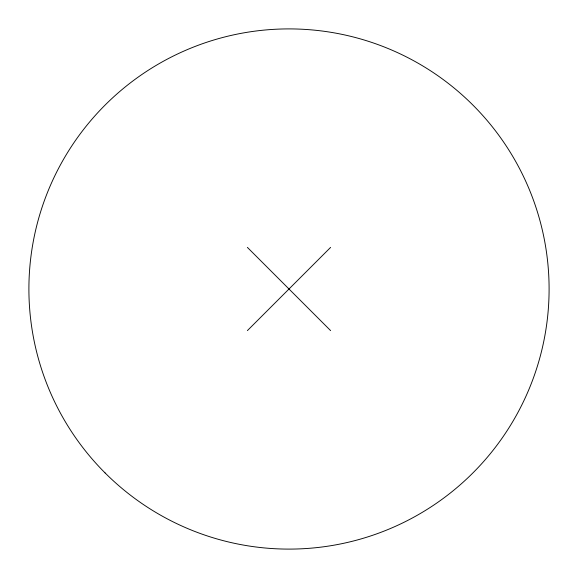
<?xml version="1.0" encoding="UTF-8"?>
<svg xmlns="http://www.w3.org/2000/svg" width="578" height="578" viewBox="0 0 578 578"><rect width="100%" height="100%" fill="white"/><g stroke="black" fill="none" stroke-linecap="round" stroke-linejoin="round"><path stroke-width="0.87" d="M247.384 330.616L330.616 247.384M247.384 247.384L330.616 330.616M105.08 472.92A260.1 260.1 0 0 0 540.235 356.315A260.1 260.1 0 0 0 221.685 37.765A260.1 260.1 0 0 0 105.08 472.92"/></g></svg>
